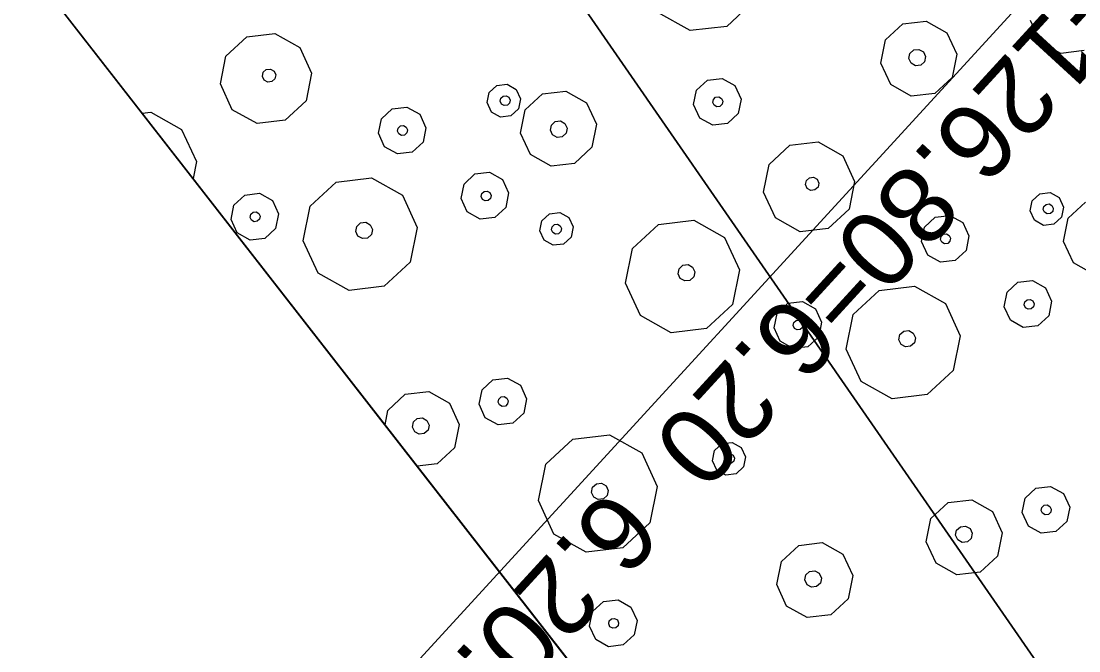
# Model space of a CAD drawing. Header units: metres. Extents: x -2858 to 512, y -1995 to 1252.
# Drawn here: x -940.925 to -937.384, y -875.226 to -873.117 of the extents above; entities that cross this region are included whole.
import ezdxf
from ezdxf.enums import TextEntityAlignment as Align

# ---------------------------------------------------------------- set-up
doc = ezdxf.new("R2010")
doc.units = ezdxf.units.M
for name, color, linetype in [('Calque commun', 7, 'Continuous'), ('Calque11', 7, 'Continuous'), ('Textes', 7, 'Continuous')]:
    doc.layers.add(name, color=color, linetype=linetype)
doc.styles.add('Arial17', font='arial.ttf', dxfattribs={"height": 0.253354})
doc.styles.add('Arial21', font='arial.ttf', dxfattribs={"height": 0.377519})

# ---------------------------------------------------------------- blocks, each defined once
blk = doc.blocks.new('geometrebondepartleger')
at = {"layer": 'Calque11', "color": 7, "linetype": 'Continuous', "lineweight": 9}
blk.add_line((150.3457, 147.4392, 79), (130.1803, 35.9078, 79), dxfattribs=at)
blk = doc.blocks.new('pattern')
at = {"layer": 'Calque commun', "color": 54, "linetype": 'Continuous', "lineweight": 9}
for p, q in [((69.1686, 84.7873), (69.2111, 84.8125)), ((69.2111, 84.8125), (69.2604, 84.8078)), ((69.2604, 84.8078), (69.2974, 84.7751)), ((69.1489, 84.742), (69.1686, 84.7873)), ((69.2974, 84.7751), (69.3082, 84.7268)), ((69.1596, 84.6937), (69.1489, 84.742)), ((69.2111, 84.7369), (69.2152, 84.7464)), ((69.2133, 84.7267), (69.2111, 84.7369)), ((69.2152, 84.7464), (69.2242, 84.7517)), ((69.2242, 84.7517), (69.2345, 84.7507)), ((69.2345, 84.7507), (69.2423, 84.7438)), ((69.2423, 84.7438), (69.2445, 84.7337)), ((69.2211, 84.7199), (69.2133, 84.7267)), ((69.2315, 84.7189), (69.2211, 84.7199)), ((69.2404, 84.7241), (69.2315, 84.7189)), ((69.2445, 84.7337), (69.2404, 84.7241)), ((69.3082, 84.7268), (69.2885, 84.6814)), ((69.3836, 84.677), (69.4517, 84.7172)), ((69.4517, 84.7172), (69.5305, 84.7097)), ((69.5305, 84.7097), (69.5898, 84.6573)), ((69.1967, 84.661), (69.1596, 84.6937)), ((69.2885, 84.6814), (69.2459, 84.6563)), ((69.3521, 84.6044), (69.3836, 84.677)), ((69.2459, 84.6563), (69.1967, 84.661)), ((69.5898, 84.6573), (69.607, 84.5801)), ((69.3693, 84.5272), (69.3521, 84.6044)), ((69.4451, 84.587), (69.452, 84.6029)), ((69.452, 84.6029), (69.4669, 84.6117)), ((69.4669, 84.6117), (69.4842, 84.6101)), ((69.4842, 84.6101), (69.4971, 84.5986)), ((69.4971, 84.5986), (69.5009, 84.5817)), ((69.4489, 84.5701), (69.4451, 84.587)), ((69.4619, 84.5587), (69.4489, 84.5701)), ((69.4791, 84.557), (69.4619, 84.5587)), ((69.494, 84.5658), (69.4791, 84.557)), ((69.5009, 84.5817), (69.494, 84.5658)), ((69.607, 84.5801), (69.5755, 84.5075)), ((69.4286, 84.4748), (69.3693, 84.5272)), ((69.5755, 84.5075), (69.5074, 84.4673)), ((69.5074, 84.4673), (69.4286, 84.4748)), ((69.8242, 84.3994), (69.8923, 84.4396)), ((69.8923, 84.4396), (69.9711, 84.4321)), ((69.9711, 84.4321), (70.0304, 84.3798)), ((69.7927, 84.3268), (69.8242, 84.3994)), ((70.0304, 84.3798), (70.0476, 84.3026)), ((68.5338, 84.3286), (68.551, 84.2514)), ((69.8099, 84.2496), (69.7927, 84.3268)), ((69.8931, 84.311), (69.9, 84.3269)), ((69.8969, 84.2941), (69.8931, 84.311)), ((69.9, 84.3269), (69.9149, 84.3357)), ((69.9149, 84.3357), (69.9322, 84.334)), ((69.9322, 84.334), (69.9451, 84.3226)), ((69.9451, 84.3226), (69.9489, 84.3057)), ((68.6757, 84.2373), (68.6953, 84.2826)), ((68.6953, 84.2826), (68.7379, 84.3078)), ((68.7379, 84.3078), (68.7871, 84.3031)), ((68.7871, 84.3031), (68.8242, 84.2704)), ((69.9099, 84.2826), (69.8969, 84.2941)), ((69.9271, 84.281), (69.9099, 84.2826)), ((69.942, 84.2898), (69.9271, 84.281)), ((69.9489, 84.3057), (69.942, 84.2898)), ((70.0476, 84.3026), (70.0161, 84.23)), ((68.551, 84.2514), (68.5195, 84.1788)), ((68.7366, 84.2351), (68.7407, 84.2446)), ((68.7407, 84.2446), (68.7496, 84.2499)), ((68.7496, 84.2499), (68.76, 84.2489)), ((68.76, 84.2489), (68.7678, 84.242)), ((68.7678, 84.242), (68.77, 84.2319)), ((68.8242, 84.2704), (68.835, 84.2221)), ((69.8692, 84.1973), (69.8099, 84.2496)), ((68.6864, 84.189), (68.6757, 84.2373)), ((68.7388, 84.2249), (68.7366, 84.2351)), ((68.7466, 84.2181), (68.7388, 84.2249)), ((68.757, 84.2171), (68.7466, 84.2181)), ((68.7659, 84.2224), (68.757, 84.2171)), ((68.77, 84.2319), (68.7659, 84.2224)), ((68.835, 84.2221), (68.8153, 84.1767)), ((70.0161, 84.23), (69.948, 84.1898)), ((68.5195, 84.1788), (68.4514, 84.1386)), ((68.7235, 84.1563), (68.6864, 84.189)), ((68.8153, 84.1767), (68.7727, 84.1516)), ((68.9857, 84.1318), (69.0879, 84.1922)), ((69.0879, 84.1922), (69.206, 84.1809)), ((69.206, 84.1809), (69.295, 84.1024)), ((69.948, 84.1898), (69.8692, 84.1973)), ((68.4514, 84.1386), (68.3727, 84.1461)), ((68.7727, 84.1516), (68.7235, 84.1563)), ((68.4202, 84.0701), (68.434, 84.1018)), ((68.434, 84.1018), (68.4638, 84.1194)), ((68.4638, 84.1194), (68.4982, 84.1161)), ((68.4982, 84.1161), (68.5242, 84.0932)), ((68.9385, 84.023), (68.9857, 84.1318)), ((69.295, 84.1024), (69.3208, 83.9866)), ((68.4277, 84.0363), (68.4202, 84.0701)), ((68.4558, 84.0697), (68.46, 84.0792)), ((68.4581, 84.0595), (68.4558, 84.0697)), ((68.46, 84.0792), (68.4689, 84.0845)), ((68.4689, 84.0845), (68.4792, 84.0835)), ((68.4792, 84.0835), (68.487, 84.0766)), ((68.4893, 84.0665), (68.4852, 84.057)), ((68.487, 84.0766), (68.4893, 84.0665)), ((68.5242, 84.0932), (68.5317, 84.0594)), ((68.4537, 84.0134), (68.4277, 84.0363)), ((68.4659, 84.0527), (68.4581, 84.0595)), ((68.4762, 84.0517), (68.4659, 84.0527)), ((68.4852, 84.057), (68.4762, 84.0517)), ((68.5179, 84.0277), (68.4881, 84.0101)), ((68.5317, 84.0594), (68.5179, 84.0277)), ((69.0907, 84.0246), (69.1056, 84.0334)), ((69.1056, 84.0334), (69.1228, 84.0318)), ((69.1228, 84.0318), (69.1358, 84.0203)), ((68.4881, 84.0101), (68.4537, 84.0134)), ((68.9643, 83.9072), (68.9385, 84.023)), ((69.0838, 84.0088), (69.0907, 84.0246)), ((69.0876, 83.9919), (69.0838, 84.0088)), ((69.1005, 83.9804), (69.0876, 83.9919)), ((69.1396, 84.0035), (69.1327, 83.9876)), ((69.1358, 84.0203), (69.1396, 84.0035)), ((68.7173, 83.9308), (68.7598, 83.9559)), ((68.7598, 83.9559), (68.8091, 83.9512)), ((69.1178, 83.9788), (69.1005, 83.9804)), ((69.1327, 83.9876), (69.1178, 83.9788)), ((69.3208, 83.9866), (69.2736, 83.8777)), ((70.398, 83.9164), (70.4177, 83.9617)), ((70.4177, 83.9617), (70.4603, 83.9869)), ((70.4603, 83.9869), (70.5095, 83.9822)), ((70.5095, 83.9822), (70.5466, 83.9495)), ((68.6976, 83.8854), (68.7173, 83.9308)), ((68.8091, 83.9512), (68.8461, 83.9185)), ((70.4602, 83.9112), (70.4644, 83.9208)), ((70.4644, 83.9208), (70.4733, 83.926)), ((70.4733, 83.926), (70.4836, 83.9251)), ((70.4836, 83.9251), (70.4914, 83.9182)), ((70.5466, 83.9495), (70.5573, 83.9012)), ((68.7084, 83.8372), (68.6976, 83.8854)), ((68.7598, 83.8803), (68.7639, 83.8898)), ((68.7639, 83.8898), (68.7729, 83.8951)), ((68.7729, 83.8951), (68.7832, 83.8941)), ((68.7832, 83.8941), (68.791, 83.8873)), ((68.791, 83.8873), (68.7933, 83.8771)), ((68.8461, 83.9185), (68.8569, 83.8703)), ((69.0533, 83.8286), (68.9643, 83.9072)), ((69.767, 83.8669), (69.7968, 83.8845)), ((69.7968, 83.8845), (69.8312, 83.8812)), ((70.4088, 83.8681), (70.398, 83.9164)), ((70.4625, 83.9011), (70.4602, 83.9112)), ((70.4703, 83.8942), (70.4625, 83.9011)), ((70.4806, 83.8933), (70.4703, 83.8942)), ((70.4895, 83.8985), (70.4806, 83.8933)), ((70.4937, 83.9081), (70.4895, 83.8985)), ((70.4914, 83.9182), (70.4937, 83.9081)), ((70.5573, 83.9012), (70.5377, 83.8558)), ((68.7621, 83.8702), (68.7598, 83.8803)), ((68.7698, 83.8633), (68.7621, 83.8702)), ((68.7802, 83.8623), (68.7698, 83.8633)), ((68.7891, 83.8676), (68.7802, 83.8623)), ((68.7933, 83.8771), (68.7891, 83.8676)), ((68.8569, 83.8703), (68.8372, 83.8249)), ((69.2736, 83.8777), (69.1714, 83.8174)), ((69.7532, 83.8351), (69.767, 83.8669)), ((69.8312, 83.8812), (69.8572, 83.8583)), ((69.8572, 83.8583), (69.8647, 83.8245)), ((70.4459, 83.8354), (70.4088, 83.8681)), ((70.5377, 83.8558), (70.4951, 83.8307)), ((68.7454, 83.8045), (68.7084, 83.8372)), ((68.8372, 83.8249), (68.7946, 83.7998)), ((69.1714, 83.8174), (69.0533, 83.8286)), ((69.7607, 83.8014), (69.7532, 83.8351)), ((69.791, 83.8323), (69.7951, 83.8418)), ((69.7932, 83.8222), (69.791, 83.8323)), ((69.801, 83.8153), (69.7932, 83.8222)), ((69.7951, 83.8418), (69.804, 83.8471)), ((69.8113, 83.8143), (69.801, 83.8153)), ((69.804, 83.8471), (69.8144, 83.8461)), ((69.8203, 83.8196), (69.8113, 83.8143)), ((69.8144, 83.8461), (69.8222, 83.8392)), ((69.8244, 83.8291), (69.8203, 83.8196)), ((69.8222, 83.8392), (69.8244, 83.8291)), ((69.8647, 83.8245), (69.8509, 83.7928)), ((70.4951, 83.8307), (70.4459, 83.8354)), ((67.9973, 83.8045), (68.0566, 83.7521)), ((68.7946, 83.7998), (68.7454, 83.8045)), ((69.2616, 83.7558), (69.3042, 83.781)), ((69.3042, 83.781), (69.3534, 83.7763)), ((69.7867, 83.7785), (69.7607, 83.8014)), ((69.8211, 83.7752), (69.7867, 83.7785)), ((69.8509, 83.7928), (69.8211, 83.7752)), ((68.0566, 83.7521), (68.0738, 83.6749)), ((69.2419, 83.7105), (69.2616, 83.7558)), ((69.3534, 83.7763), (69.3904, 83.7436)), ((69.3904, 83.7436), (69.4012, 83.6953)), ((70.0387, 83.7125), (70.1451, 83.7754)), ((70.1451, 83.7754), (70.2682, 83.7637)), ((70.2682, 83.7637), (70.3608, 83.6819)), ((69.2527, 83.6622), (69.2419, 83.7105)), ((69.3041, 83.7053), (69.3082, 83.7149)), ((69.3082, 83.7149), (69.3172, 83.7201)), ((69.3172, 83.7201), (69.3275, 83.7192)), ((69.3275, 83.7192), (69.3353, 83.7123)), ((69.3353, 83.7123), (69.3376, 83.7022)), ((69.9895, 83.5991), (70.0387, 83.7125)), ((68.0738, 83.6749), (68.0424, 83.6023)), ((69.3064, 83.6952), (69.3041, 83.7053)), ((69.3142, 83.6883), (69.3064, 83.6952)), ((69.3245, 83.6873), (69.3142, 83.6883)), ((69.3334, 83.6926), (69.3245, 83.6873)), ((69.3376, 83.7022), (69.3334, 83.6926)), ((69.4012, 83.6953), (69.3815, 83.6499)), ((70.3608, 83.6819), (70.3877, 83.5612)), ((69.2897, 83.6295), (69.2527, 83.6622)), ((69.3815, 83.6499), (69.339, 83.6248)), ((69.339, 83.6248), (69.2897, 83.6295)), ((70.1576, 83.5993), (70.1725, 83.6081)), ((70.1725, 83.6081), (70.1897, 83.6064)), ((70.1897, 83.6064), (70.2027, 83.595)), ((68.8367, 83.5238), (68.9184, 83.5721)), ((68.9184, 83.5721), (69.0129, 83.5631)), ((70.0164, 83.4785), (69.9895, 83.5991)), ((70.1507, 83.5834), (70.1576, 83.5993)), ((70.1545, 83.5665), (70.1507, 83.5834)), ((70.1674, 83.5551), (70.1545, 83.5665)), ((70.2065, 83.5781), (70.1996, 83.5622)), ((70.2027, 83.595), (70.2065, 83.5781)), ((68.291, 83.4942), (68.3591, 83.5344)), ((68.3591, 83.5344), (68.4379, 83.5269)), ((69.0129, 83.5631), (69.0841, 83.5003)), ((70.1847, 83.5534), (70.1674, 83.5551)), ((70.1996, 83.5622), (70.1847, 83.5534)), ((70.3877, 83.5612), (70.3385, 83.4478)), ((68.4379, 83.5269), (68.4972, 83.4746)), ((68.7989, 83.4367), (68.8367, 83.5238)), ((69.0841, 83.5003), (69.1047, 83.4076)), ((68.2596, 83.4216), (68.291, 83.4942)), ((68.4972, 83.4746), (68.5144, 83.3974)), ((69.3142, 83.4339), (69.4164, 83.4942)), ((69.4164, 83.4942), (69.5345, 83.483)), ((69.5345, 83.483), (69.6235, 83.4044)), ((70.109, 83.3967), (70.0164, 83.4785)), ((68.3669, 83.4217), (68.3818, 83.4305)), ((68.3818, 83.4305), (68.399, 83.4288)), ((68.399, 83.4288), (68.412, 83.4174)), ((68.8195, 83.3441), (68.7989, 83.4367)), ((68.9151, 83.4254), (68.9206, 83.4381)), ((68.9181, 83.4119), (68.9151, 83.4254)), ((68.9206, 83.4381), (68.9325, 83.4451)), ((68.9325, 83.4451), (68.9463, 83.4438)), ((68.9463, 83.4438), (68.9567, 83.4346)), ((68.9567, 83.4346), (68.9597, 83.4211)), ((69.267, 83.325), (69.3142, 83.4339)), ((70.3385, 83.4478), (70.2321, 83.385)), ((68.2767, 83.3444), (68.2596, 83.4216)), ((68.36, 83.4058), (68.3669, 83.4217)), ((68.3637, 83.3889), (68.36, 83.4058)), ((68.3767, 83.3774), (68.3637, 83.3889)), ((68.4157, 83.4005), (68.4088, 83.3846)), ((68.412, 83.4174), (68.4157, 83.4005)), ((68.5144, 83.3974), (68.4829, 83.3248)), ((68.9285, 83.4027), (68.9181, 83.4119)), ((68.9423, 83.4014), (68.9285, 83.4027)), ((68.9542, 83.4084), (68.9423, 83.4014)), ((68.9597, 83.4211), (68.9542, 83.4084)), ((69.1047, 83.4076), (69.0669, 83.3205)), ((69.6235, 83.4044), (69.6492, 83.2886)), ((70.2321, 83.385), (70.109, 83.3967)), ((68.3939, 83.3758), (68.3767, 83.3774)), ((68.4088, 83.3846), (68.3939, 83.3758)), ((68.3361, 83.2921), (68.2767, 83.3444)), ((68.4829, 83.3248), (68.4148, 83.2846)), ((68.8907, 83.2813), (68.8195, 83.3441)), ((69.0669, 83.3205), (68.9852, 83.2723)), ((69.2928, 83.2092), (69.267, 83.325)), ((69.4123, 83.3108), (69.4192, 83.3267)), ((69.4192, 83.3267), (69.4341, 83.3355)), ((69.4341, 83.3355), (69.4513, 83.3339)), ((69.4513, 83.3339), (69.4642, 83.3224)), ((69.4642, 83.3224), (69.468, 83.3055)), ((68.4148, 83.2846), (68.3361, 83.2921)), ((69.416, 83.2939), (69.4123, 83.3108)), ((69.429, 83.2825), (69.416, 83.2939)), ((69.4462, 83.2808), (69.429, 83.2825)), ((69.4611, 83.2896), (69.4462, 83.2808)), ((69.468, 83.3055), (69.4611, 83.2896)), ((69.6492, 83.2886), (69.602, 83.1797)), ((68.9852, 83.2723), (68.8907, 83.2813)), ((70.1111, 83.191), (70.1536, 83.2161)), ((70.1536, 83.2161), (70.2029, 83.2114)), ((69.3817, 83.1307), (69.2928, 83.2092)), ((69.602, 83.1797), (69.4999, 83.1194)), ((70.0914, 83.1456), (70.1111, 83.191)), ((70.2029, 83.2114), (70.2399, 83.1787)), ((70.2399, 83.1787), (70.2507, 83.1304)), ((70.1021, 83.0974), (70.0914, 83.1456)), ((70.1536, 83.1405), (70.1577, 83.15)), ((70.1577, 83.15), (70.1667, 83.1553)), ((70.1667, 83.1553), (70.177, 83.1543)), ((70.177, 83.1543), (70.1848, 83.1474)), ((70.1848, 83.1474), (70.187, 83.1373)), ((69.4999, 83.1194), (69.3817, 83.1307)), ((70.1558, 83.1304), (70.1536, 83.1405)), ((70.1636, 83.1235), (70.1558, 83.1304)), ((70.174, 83.1225), (70.1636, 83.1235)), ((70.1829, 83.1278), (70.174, 83.1225)), ((70.187, 83.1373), (70.1829, 83.1278)), ((70.2507, 83.1304), (70.231, 83.0851)), ((70.3261, 83.0806), (70.3942, 83.1208)), ((70.3942, 83.1208), (70.473, 83.1133)), ((70.473, 83.1133), (70.5235, 83.0687)), ((68.8845, 83.0565), (68.9271, 83.0817)), ((68.9271, 83.0817), (68.9763, 83.077)), ((68.9763, 83.077), (69.0134, 83.0443)), ((70.1392, 83.0646), (70.1021, 83.0974)), ((70.231, 83.0851), (70.1884, 83.0599)), ((70.2946, 83.008), (70.3261, 83.0806)), ((68.8649, 83.0112), (68.8845, 83.0565)), ((69.0134, 83.0443), (69.0241, 82.996)), ((70.1884, 83.0599), (70.1392, 83.0646)), ((68.8756, 82.9629), (68.8649, 83.0112)), ((68.9271, 83.0061), (68.9312, 83.0156)), ((68.9293, 82.9959), (68.9271, 83.0061)), ((68.9312, 83.0156), (68.9401, 83.0209)), ((68.9401, 83.0209), (68.9505, 83.0199)), ((68.9505, 83.0199), (68.9583, 83.013)), ((68.9605, 83.0029), (68.9564, 82.9933)), ((68.9583, 83.013), (68.9605, 83.0029)), ((70.3118, 82.9308), (70.2946, 83.008)), ((70.3876, 82.9907), (70.3945, 83.0066)), ((70.3945, 83.0066), (70.4094, 83.0154)), ((70.4094, 83.0154), (70.4267, 83.0137)), ((70.4267, 83.0137), (70.4396, 83.0023)), ((70.4396, 83.0023), (70.4434, 82.9854)), ((68.9371, 82.989), (68.9293, 82.9959)), ((68.9474, 82.9881), (68.9371, 82.989)), ((68.9564, 82.9933), (68.9474, 82.9881)), ((69.0241, 82.996), (69.0045, 82.9506)), ((70.3914, 82.9738), (70.3876, 82.9907)), ((70.4044, 82.9623), (70.3914, 82.9738)), ((70.4365, 82.9695), (70.4216, 82.9607)), ((70.4434, 82.9854), (70.4365, 82.9695)), ((68.9127, 82.9302), (68.8756, 82.9629)), ((68.9619, 82.9255), (68.9127, 82.9302)), ((69.0045, 82.9506), (68.9619, 82.9255)), ((69.5788, 82.923), (69.6087, 82.9406)), ((69.6087, 82.9406), (69.6431, 82.9373)), ((69.6431, 82.9373), (69.6691, 82.9144)), ((70.3711, 82.8785), (70.3118, 82.9308)), ((70.4216, 82.9607), (70.4044, 82.9623)), ((69.5651, 82.8912), (69.5788, 82.923)), ((69.6045, 82.8885), (69.6087, 82.898)), ((69.6087, 82.898), (69.6176, 82.9033)), ((69.6176, 82.9033), (69.6279, 82.9023)), ((69.6279, 82.9023), (69.6357, 82.8954)), ((69.6357, 82.8954), (69.638, 82.8853)), ((69.6691, 82.9144), (69.6766, 82.8806)), ((70.4923, 82.896), (70.4499, 82.871)), ((68.6119, 82.8702), (68.735, 82.8585)), ((68.735, 82.8585), (68.8276, 82.7767)), ((69.5726, 82.8574), (69.5651, 82.8912)), ((69.6068, 82.8783), (69.6045, 82.8885)), ((69.6146, 82.8715), (69.6068, 82.8783)), ((69.6249, 82.8705), (69.6146, 82.8715)), ((69.6338, 82.8757), (69.6249, 82.8705)), ((69.638, 82.8853), (69.6338, 82.8757)), ((69.6766, 82.8806), (69.6628, 82.8488)), ((70.4499, 82.871), (70.3711, 82.8785)), ((69.5985, 82.8345), (69.5726, 82.8574)), ((69.633, 82.8312), (69.5985, 82.8345)), ((69.6628, 82.8488), (69.633, 82.8312)), ((69.2701, 82.7519), (69.3382, 82.7921)), ((69.3382, 82.7921), (69.417, 82.7846)), ((68.8276, 82.7767), (68.8545, 82.656)), ((69.2387, 82.6793), (69.2701, 82.7519)), ((69.417, 82.7846), (69.4763, 82.7323)), ((69.4763, 82.7323), (69.4935, 82.6551)), ((69.3389, 82.6717), (69.3458, 82.6875)), ((69.3458, 82.6875), (69.3607, 82.6963)), ((69.3607, 82.6963), (69.3779, 82.6947)), ((69.3779, 82.6947), (69.3909, 82.6832)), ((69.3909, 82.6832), (69.3946, 82.6663)), ((69.6182, 82.6409), (69.6378, 82.6863)), ((69.6378, 82.6863), (69.6804, 82.7114)), ((69.6804, 82.7114), (69.7296, 82.7067)), ((69.7296, 82.7067), (69.7667, 82.674)), ((69.2559, 82.6021), (69.2387, 82.6793)), ((69.3426, 82.6548), (69.3389, 82.6717)), ((69.3556, 82.6433), (69.3426, 82.6548)), ((69.3877, 82.6505), (69.3728, 82.6417)), ((69.3946, 82.6663), (69.3877, 82.6505)), ((69.4935, 82.6551), (69.462, 82.5825)), ((69.6791, 82.6387), (69.6832, 82.6482)), ((69.6832, 82.6482), (69.6921, 82.6535)), ((69.6921, 82.6535), (69.7025, 82.6525)), ((69.7025, 82.6525), (69.7103, 82.6457)), ((69.7103, 82.6457), (69.7125, 82.6355)), ((69.7667, 82.674), (69.7775, 82.6257)), ((69.3728, 82.6417), (69.3556, 82.6433)), ((69.6289, 82.5927), (69.6182, 82.6409)), ((69.6813, 82.6286), (69.6791, 82.6387)), ((69.6891, 82.6217), (69.6813, 82.6286)), ((69.6995, 82.6207), (69.6891, 82.6217)), ((69.7084, 82.626), (69.6995, 82.6207)), ((69.7125, 82.6355), (69.7084, 82.626)), ((69.7775, 82.6257), (69.7578, 82.5804)), ((69.3152, 82.5498), (69.2559, 82.6021)), ((69.462, 82.5825), (69.3939, 82.5423)), ((69.666, 82.5599), (69.6289, 82.5927)), ((69.7578, 82.5804), (69.7152, 82.5552)), ((69.9282, 82.5355), (70.0304, 82.5958)), ((70.0304, 82.5958), (70.1485, 82.5846)), ((70.1485, 82.5846), (70.2375, 82.506)), ((69.3939, 82.5423), (69.3152, 82.5498)), ((69.7152, 82.5552), (69.666, 82.5599)), ((69.3627, 82.4737), (69.3764, 82.5054)), ((69.3764, 82.5054), (69.4062, 82.523)), ((69.4062, 82.523), (69.4407, 82.5198)), ((69.4407, 82.5198), (69.4667, 82.4968)), ((69.881, 82.4266), (69.9282, 82.5355)), ((70.2375, 82.506), (70.2633, 82.3902)), ((69.3702, 82.4399), (69.3627, 82.4737)), ((69.3983, 82.4733), (69.4025, 82.4828)), ((69.4006, 82.4632), (69.3983, 82.4733)), ((69.4025, 82.4828), (69.4114, 82.4881)), ((69.4114, 82.4881), (69.4217, 82.4871)), ((69.4217, 82.4871), (69.4295, 82.4803)), ((69.4318, 82.4701), (69.4277, 82.4606)), ((69.4295, 82.4803), (69.4318, 82.4701)), ((69.4667, 82.4968), (69.4742, 82.4631)), ((69.3961, 82.417), (69.3702, 82.4399)), ((69.4084, 82.4563), (69.4006, 82.4632)), ((69.4187, 82.4553), (69.4084, 82.4563)), ((69.4277, 82.4606), (69.4187, 82.4553)), ((69.4742, 82.4631), (69.4604, 82.4313)), ((70.0332, 82.4283), (70.0481, 82.4371)), ((70.0481, 82.4371), (70.0653, 82.4354)), ((70.0653, 82.4354), (70.0783, 82.424)), ((69.4306, 82.4137), (69.3961, 82.417)), ((69.4604, 82.4313), (69.4306, 82.4137)), ((69.9068, 82.3108), (69.881, 82.4266)), ((70.0263, 82.4124), (70.0332, 82.4283)), ((70.0301, 82.3955), (70.0263, 82.4124)), ((70.0821, 82.4071), (70.0752, 82.3912)), ((70.0783, 82.424), (70.0821, 82.4071)), ((70.043, 82.3841), (70.0301, 82.3955)), ((70.0603, 82.3824), (70.043, 82.3841)), ((70.0752, 82.3912), (70.0603, 82.3824)), ((70.2633, 82.3902), (70.2161, 82.2813)), ((69.6401, 82.2891), (69.6598, 82.3344)), ((69.6598, 82.3344), (69.7023, 82.3596)), ((69.7023, 82.3596), (69.7516, 82.3549)), ((69.7516, 82.3549), (69.7886, 82.3222)), ((69.7023, 82.284), (69.7064, 82.2935)), ((69.7064, 82.2935), (69.7154, 82.2988)), ((69.7154, 82.2988), (69.7257, 82.2978)), ((69.7257, 82.2978), (69.7335, 82.2909)), ((69.7886, 82.3222), (69.7994, 82.2739)), ((69.9958, 82.2323), (69.9068, 82.3108)), ((69.6509, 82.2408), (69.6401, 82.2891)), ((69.7046, 82.2738), (69.7023, 82.284)), ((69.7123, 82.2669), (69.7046, 82.2738)), ((69.7227, 82.266), (69.7123, 82.2669)), ((69.7316, 82.2712), (69.7227, 82.266)), ((69.7357, 82.2808), (69.7316, 82.2712)), ((69.7335, 82.2909), (69.7357, 82.2808)), ((69.7994, 82.2739), (69.7797, 82.2285)), ((70.2161, 82.2813), (70.1139, 82.221)), ((69.6879, 82.2081), (69.6509, 82.2408)), ((69.7797, 82.2285), (69.7371, 82.2034)), ((70.1139, 82.221), (69.9958, 82.2323)), ((69.7371, 82.2034), (69.6879, 82.2081)), ((70.1844, 82.1141), (70.2041, 82.1595)), ((70.2041, 82.1595), (70.2467, 82.1846)), ((70.2467, 82.1846), (70.2959, 82.1799)), ((70.2959, 82.1799), (70.3329, 82.1472)), ((70.1952, 82.0658), (70.1844, 82.1141)), ((70.2466, 82.109), (70.2507, 82.1185)), ((70.2507, 82.1185), (70.2597, 82.1238)), ((70.2597, 82.1238), (70.27, 82.1228)), ((70.27, 82.1228), (70.2778, 82.1159)), ((70.2778, 82.1159), (70.2801, 82.1058)), ((70.3329, 82.1472), (70.3437, 82.0989)), ((70.2489, 82.0988), (70.2466, 82.109)), ((70.2567, 82.092), (70.2489, 82.0988)), ((70.267, 82.091), (70.2567, 82.092)), ((70.2759, 82.0963), (70.267, 82.091)), ((70.2801, 82.1058), (70.2759, 82.0963)), ((70.3437, 82.0989), (70.324, 82.0536)), ((70.2322, 82.0331), (70.1952, 82.0658)), ((70.324, 82.0536), (70.2814, 82.0284)), ((70.2814, 82.0284), (70.2322, 82.0331)), ((69.7792, 81.9275), (69.8609, 81.9757)), ((69.8609, 81.9757), (69.9554, 81.9667)), ((69.9554, 81.9667), (70.0266, 81.9039)), ((69.7414, 81.8404), (69.7792, 81.9275)), ((70.0266, 81.9039), (70.0472, 81.8113)), ((70.2567, 81.8375), (70.3062, 81.8668)), ((69.762, 81.7477), (69.7414, 81.8404)), ((69.8576, 81.829), (69.8631, 81.8417)), ((69.8631, 81.8417), (69.875, 81.8488)), ((69.875, 81.8488), (69.8888, 81.8474)), ((69.8888, 81.8474), (69.8992, 81.8383)), ((69.8992, 81.8383), (69.9022, 81.8248)), ((70.2095, 81.7287), (70.2567, 81.8375)), ((69.8606, 81.8155), (69.8576, 81.829)), ((69.871, 81.8063), (69.8606, 81.8155)), ((69.8848, 81.805), (69.871, 81.8063)), ((69.8967, 81.8121), (69.8848, 81.805)), ((69.9022, 81.8248), (69.8967, 81.8121)), ((70.0472, 81.8113), (70.0094, 81.7242)), ((69.8332, 81.6849), (69.762, 81.7477)), ((70.2353, 81.6129), (70.2095, 81.7287)), ((70.0094, 81.7242), (69.9277, 81.6759)), ((69.9277, 81.6759), (69.8332, 81.6849)), ((70.2569, 81.5938), (70.2353, 81.6129))]:
    blk.add_line(p, q, dxfattribs=at)
at = {"layer": 'Calque commun', "color": 7, "linetype": 'Continuous', "lineweight": 9}
mesh = blk.add_polyface(dxfattribs=at)
corners = [(70.8497, 113.5412), (53.8349, 19.1692), (74.7282, 106.3237), (76.0435, 113.5984), (74.769, 106.1763), (58.8077, 18.2701), (114.1703, 105.207), (114.1703, 98.5387)]
mesh.append_faces([[corners[k] for k in face] for face in [(3, 4, 6)]], dxfattribs={"vtx0": -1, "vtx1": -1, "color": 7})
mesh.append_faces([[corners[k] for k in face] for face in [(3, 2, 4)]], dxfattribs={"vtx0": -1, "vtx2": -1, "color": 7})
mesh.append_faces([[corners[k] for k in face] for face in [(5, 2, 1)]], dxfattribs={"vtx1": -1, "color": 7})
mesh.append_faces([[corners[k] for k in face] for face in [(0, 1, 2), (3, 0, 2)]], dxfattribs={"vtx1": -1, "vtx2": -1, "color": 7})
mesh.append_faces([[corners[k] for k in face] for face in [(4, 7, 6)]], dxfattribs={"vtx2": -1, "color": 7})

msp = doc.modelspace()

# ---------------------------------------------------------------- linework, layer by layer
at = {"layer": 'Calque commun', "color": 7, "linetype": 'Continuous', "lineweight": 9}
msp.add_line((-936.7314, -872.1328), (-941.8235, -877.6886), dxfattribs=at)

# ---------------------------------------------------------------- block references
at = {"layer": 'Calque commun', "color": 0, "linetype": 'ByBlock', "lineweight": -2, "rotation": 228.1617603435354}
for name, p in [('geometrebondepartleger', (-916.0371, -706.7784)), ('pattern', (-954.4467, -766.6559))]:
    msp.add_blockref(name, p, dxfattribs=at)

# ---------------------------------------------------------------- texts
at = {"layer": 'Textes', "color": 5, "linetype": 'ByBlock', "lineweight": -2}
for s, height, rotation, style, p in [('HAIE EXISTANTE DU STADE', 0.966411, 308.1618, 'Arial21', (-949.6028, -872.0024)), ('133.00-126.80=6.20  6.20:2=3.10  3.10<3.72', 0.253354, 227.4934, 'Arial17', (-936.7314, -872.1328))]:
    msp.add_text(s, height=height, rotation=rotation, dxfattribs=dict(at, style=style)).set_placement(p, align=Align.BOTTOM_LEFT)

doc.saveas('drawing.dxf')
